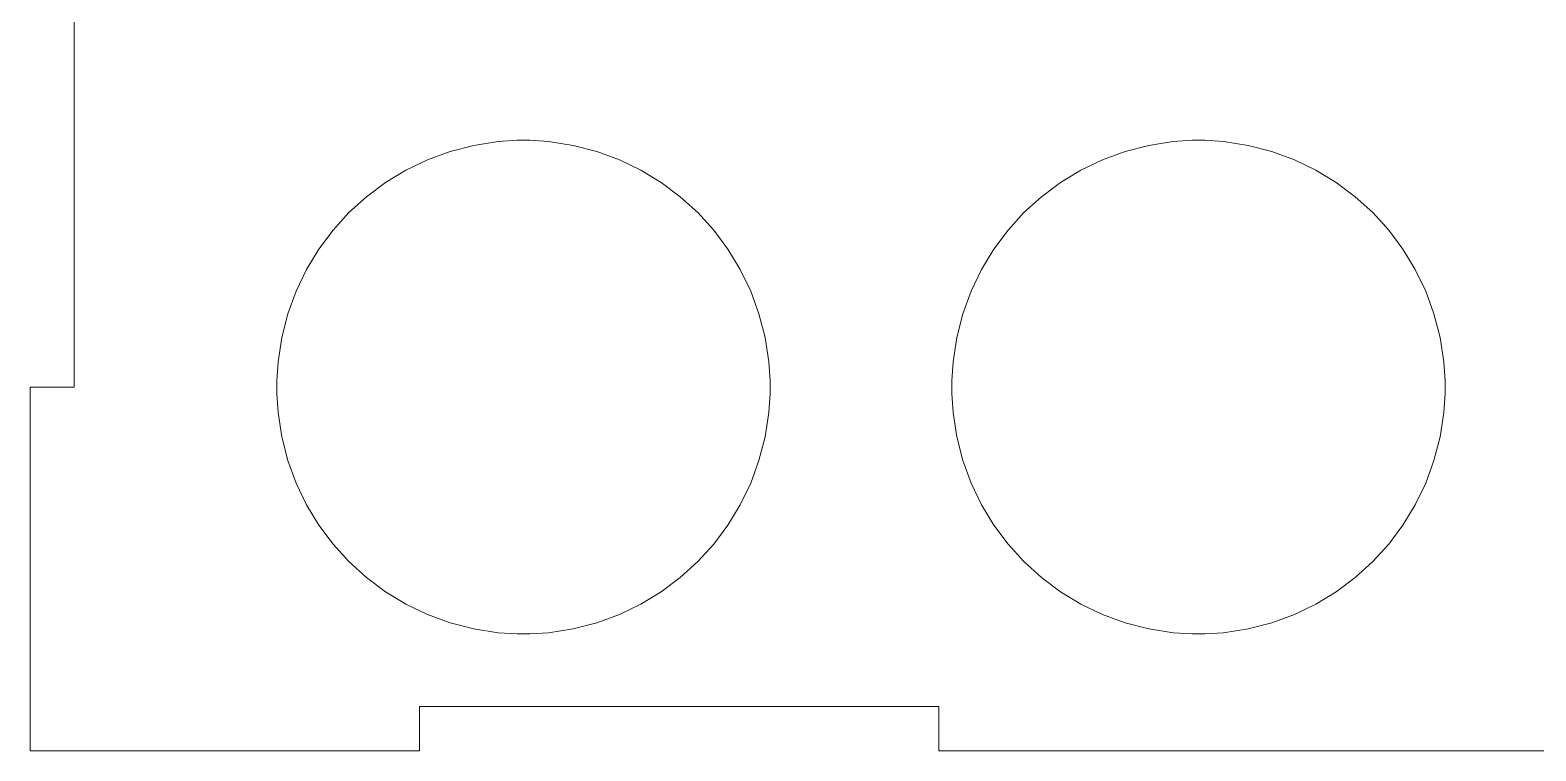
# Model space of a CAD drawing. Header units: millimetres. Extents: x -1378 to 3334, y -1176 to 661.
# Drawn here: x 362.5 to 580, y 375.7 to 479.7 of the extents above; entities that cross this region are included whole.
import ezdxf

# ---------------------------------------------------------------- set-up
doc = ezdxf.new("R2010")
doc.units = ezdxf.units.MM
doc.header["$MEASUREMENT"] = 0
doc.layers.add('Layer 1', color=7, linetype='Continuous')

msp = doc.modelspace()

# ---------------------------------------------------------------- linework, layer by layer
at = {"layer": 'Layer 1', "color": 2, "lineweight": 9}
for points in [[(368.9208, 428.1787), (368.9208, 428.1787), (368.9208, 503.1787), (368.9208, 503.1787)], [(368.9208, 428.1787), (368.9208, 428.1787), (368.9208, 503.1787), (368.9208, 503.1787)], [(426.6208, 463.0787), (426.6208, 463.0787), (430.1508, 463.6187), (430.1508, 463.6187)], [(426.6208, 463.0787), (426.6208, 463.0787), (430.1508, 463.6187), (430.1508, 463.6187)], [(430.1508, 463.6187), (430.1508, 463.6187), (432.8808, 463.8087), (432.8808, 463.8087)], [(430.1508, 463.6187), (430.1508, 463.6187), (432.8808, 463.8087), (432.8808, 463.8087)], [(432.8808, 463.8087), (432.8808, 463.8087), (433.7908, 463.8087), (433.7908, 463.8087)], [(432.8808, 463.8087), (432.8808, 463.8087), (433.7908, 463.8087), (433.7908, 463.8087)], [(433.7908, 463.8087), (433.7908, 463.8087), (434.7008, 463.8087), (434.7008, 463.8087)], [(433.7908, 463.8087), (433.7908, 463.8087), (434.7008, 463.8087), (434.7008, 463.8087)], [(434.7008, 463.8087), (434.7008, 463.8087), (437.4308, 463.6187), (437.4308, 463.6187)], [(434.7008, 463.8087), (434.7008, 463.8087), (437.4308, 463.6187), (437.4308, 463.6187)], [(437.4308, 463.6187), (437.4308, 463.6187), (440.9708, 463.0787), (440.9708, 463.0787)], [(437.4308, 463.6187), (437.4308, 463.6187), (440.9708, 463.0787), (440.9708, 463.0787)], [(524.1108, 463.0787), (524.1108, 463.0787), (527.6508, 463.6187), (527.6508, 463.6187)], [(524.1108, 463.0787), (524.1108, 463.0787), (527.6508, 463.6187), (527.6508, 463.6187)], [(527.6508, 463.6187), (527.6508, 463.6187), (530.3808, 463.8087), (530.3808, 463.8087)], [(527.6508, 463.6187), (527.6508, 463.6187), (530.3808, 463.8087), (530.3808, 463.8087)], [(530.3808, 463.8087), (530.3808, 463.8087), (531.2908, 463.8087), (531.2908, 463.8087)], [(530.3808, 463.8087), (530.3808, 463.8087), (531.2908, 463.8087), (531.2908, 463.8087)], [(531.2908, 463.8087), (531.2908, 463.8087), (532.2008, 463.8087), (532.2008, 463.8087)], [(531.2908, 463.8087), (531.2908, 463.8087), (532.2008, 463.8087), (532.2008, 463.8087)], [(532.2008, 463.8087), (532.2008, 463.8087), (534.9408, 463.6187), (534.9408, 463.6187)], [(532.2008, 463.8087), (532.2008, 463.8087), (534.9408, 463.6187), (534.9408, 463.6187)], [(534.9408, 463.6187), (534.9408, 463.6187), (538.4708, 463.0787), (538.4708, 463.0787)], [(534.9408, 463.6187), (534.9408, 463.6187), (538.4708, 463.0787), (538.4708, 463.0787)], [(419.9308, 461.0087), (419.9308, 461.0087), (423.2008, 462.1987), (423.2008, 462.1987)], [(419.9308, 461.0087), (419.9308, 461.0087), (423.2008, 462.1987), (423.2008, 462.1987)], [(423.2008, 462.1987), (423.2008, 462.1987), (426.6208, 463.0787), (426.6208, 463.0787)], [(423.2008, 462.1987), (423.2008, 462.1987), (426.6208, 463.0787), (426.6208, 463.0787)], [(440.9708, 463.0787), (440.9708, 463.0787), (444.3908, 462.1987), (444.3908, 462.1987)], [(440.9708, 463.0787), (440.9708, 463.0787), (444.3908, 462.1987), (444.3908, 462.1987)], [(444.3908, 462.1987), (444.3908, 462.1987), (447.6608, 461.0087), (447.6608, 461.0087)], [(444.3908, 462.1987), (444.3908, 462.1987), (447.6608, 461.0087), (447.6608, 461.0087)], [(517.4308, 461.0087), (517.4308, 461.0087), (520.7008, 462.1987), (520.7008, 462.1987)], [(517.4308, 461.0087), (517.4308, 461.0087), (520.7008, 462.1987), (520.7008, 462.1987)], [(520.7008, 462.1987), (520.7008, 462.1987), (524.1108, 463.0787), (524.1108, 463.0787)], [(520.7008, 462.1987), (520.7008, 462.1987), (524.1108, 463.0787), (524.1108, 463.0787)], [(538.4708, 463.0787), (538.4708, 463.0787), (541.8908, 462.1987), (541.8908, 462.1987)], [(538.4708, 463.0787), (538.4708, 463.0787), (541.8908, 462.1987), (541.8908, 462.1987)], [(541.8908, 462.1987), (541.8908, 462.1987), (545.1608, 461.0087), (545.1608, 461.0087)], [(541.8908, 462.1987), (541.8908, 462.1987), (545.1608, 461.0087), (545.1608, 461.0087)], [(413.8808, 457.7187), (413.8808, 457.7187), (416.8108, 459.5087), (416.8108, 459.5087)], [(413.8808, 457.7187), (413.8808, 457.7187), (416.8108, 459.5087), (416.8108, 459.5087)], [(416.8108, 459.5087), (416.8108, 459.5087), (419.9308, 461.0087), (419.9308, 461.0087)], [(416.8108, 459.5087), (416.8108, 459.5087), (419.9308, 461.0087), (419.9308, 461.0087)], [(447.6608, 461.0087), (447.6608, 461.0087), (450.7708, 459.5087), (450.7708, 459.5087)], [(447.6608, 461.0087), (447.6608, 461.0087), (450.7708, 459.5087), (450.7708, 459.5087)], [(450.7708, 459.5087), (450.7708, 459.5087), (453.7108, 457.7187), (453.7108, 457.7187)], [(450.7708, 459.5087), (450.7708, 459.5087), (453.7108, 457.7187), (453.7108, 457.7187)], [(511.3708, 457.7187), (511.3708, 457.7187), (514.3108, 459.5087), (514.3108, 459.5087)], [(511.3708, 457.7187), (511.3708, 457.7187), (514.3108, 459.5087), (514.3108, 459.5087)], [(514.3108, 459.5087), (514.3108, 459.5087), (517.4308, 461.0087), (517.4308, 461.0087)], [(514.3108, 459.5087), (514.3108, 459.5087), (517.4308, 461.0087), (517.4308, 461.0087)], [(545.1608, 461.0087), (545.1608, 461.0087), (548.2708, 459.5087), (548.2708, 459.5087)], [(545.1608, 461.0087), (545.1608, 461.0087), (548.2708, 459.5087), (548.2708, 459.5087)], [(548.2708, 459.5087), (548.2708, 459.5087), (551.2108, 457.7187), (551.2108, 457.7187)], [(548.2708, 459.5087), (548.2708, 459.5087), (551.2108, 457.7187), (551.2108, 457.7187)], [(411.1308, 455.6687), (411.1308, 455.6687), (413.8808, 457.7187), (413.8808, 457.7187)], [(411.1308, 455.6687), (411.1308, 455.6687), (413.8808, 457.7187), (413.8808, 457.7187)], [(453.7108, 457.7187), (453.7108, 457.7187), (456.4508, 455.6687), (456.4508, 455.6687)], [(453.7108, 457.7187), (453.7108, 457.7187), (456.4508, 455.6687), (456.4508, 455.6687)], [(508.6308, 455.6687), (508.6308, 455.6687), (511.3708, 457.7187), (511.3708, 457.7187)], [(508.6308, 455.6687), (508.6308, 455.6687), (511.3708, 457.7187), (511.3708, 457.7187)], [(551.2108, 457.7187), (551.2108, 457.7187), (553.9508, 455.6687), (553.9508, 455.6687)], [(551.2108, 457.7187), (551.2108, 457.7187), (553.9508, 455.6687), (553.9508, 455.6687)], [(408.6008, 453.3687), (408.6008, 453.3687), (411.1308, 455.6687), (411.1308, 455.6687)], [(408.6008, 453.3687), (408.6008, 453.3687), (411.1308, 455.6687), (411.1308, 455.6687)], [(456.4508, 455.6687), (456.4508, 455.6687), (458.9808, 453.3687), (458.9808, 453.3687)], [(456.4508, 455.6687), (456.4508, 455.6687), (458.9808, 453.3687), (458.9808, 453.3687)], [(506.1008, 453.3687), (506.1008, 453.3687), (508.6308, 455.6687), (508.6308, 455.6687)], [(506.1008, 453.3687), (506.1008, 453.3687), (508.6308, 455.6687), (508.6308, 455.6687)], [(553.9508, 455.6687), (553.9508, 455.6687), (556.4808, 453.3687), (556.4808, 453.3687)], [(553.9508, 455.6687), (553.9508, 455.6687), (556.4808, 453.3687), (556.4808, 453.3687)], [(406.3008, 450.8387), (406.3008, 450.8387), (408.6008, 453.3687), (408.6008, 453.3687)], [(406.3008, 450.8387), (406.3008, 450.8387), (408.6008, 453.3687), (408.6008, 453.3687)], [(458.9808, 453.3687), (458.9808, 453.3687), (461.2808, 450.8387), (461.2808, 450.8387)], [(458.9808, 453.3687), (458.9808, 453.3687), (461.2808, 450.8387), (461.2808, 450.8387)], [(503.8008, 450.8387), (503.8008, 450.8387), (506.1008, 453.3687), (506.1008, 453.3687)], [(503.8008, 450.8387), (503.8008, 450.8387), (506.1008, 453.3687), (506.1008, 453.3687)], [(556.4808, 453.3687), (556.4808, 453.3687), (558.7808, 450.8387), (558.7808, 450.8387)], [(556.4808, 453.3687), (556.4808, 453.3687), (558.7808, 450.8387), (558.7808, 450.8387)], [(404.2508, 448.0987), (404.2508, 448.0987), (406.3008, 450.8387), (406.3008, 450.8387)], [(404.2508, 448.0987), (404.2508, 448.0987), (406.3008, 450.8387), (406.3008, 450.8387)], [(461.2808, 450.8387), (461.2808, 450.8387), (463.3308, 448.0987), (463.3308, 448.0987)], [(461.2808, 450.8387), (461.2808, 450.8387), (463.3308, 448.0987), (463.3308, 448.0987)], [(501.7508, 448.0987), (501.7508, 448.0987), (503.8008, 450.8387), (503.8008, 450.8387)], [(501.7508, 448.0987), (501.7508, 448.0987), (503.8008, 450.8387), (503.8008, 450.8387)], [(558.7808, 450.8387), (558.7808, 450.8387), (560.8308, 448.0987), (560.8308, 448.0987)], [(558.7808, 450.8387), (558.7808, 450.8387), (560.8308, 448.0987), (560.8308, 448.0987)], [(402.4708, 445.1587), (402.4708, 445.1587), (404.2508, 448.0987), (404.2508, 448.0987)], [(402.4708, 445.1587), (402.4708, 445.1587), (404.2508, 448.0987), (404.2508, 448.0987)], [(463.3308, 448.0987), (463.3308, 448.0987), (465.1208, 445.1587), (465.1208, 445.1587)], [(463.3308, 448.0987), (463.3308, 448.0987), (465.1208, 445.1587), (465.1208, 445.1587)], [(499.9708, 445.1587), (499.9708, 445.1587), (501.7508, 448.0987), (501.7508, 448.0987)], [(499.9708, 445.1587), (499.9708, 445.1587), (501.7508, 448.0987), (501.7508, 448.0987)], [(560.8308, 448.0987), (560.8308, 448.0987), (562.6208, 445.1687), (562.6208, 445.1687)], [(560.8308, 448.0987), (560.8308, 448.0987), (562.6208, 445.1687), (562.6208, 445.1687)], [(400.9708, 442.0487), (400.9708, 442.0487), (402.4708, 445.1587), (402.4708, 445.1587)], [(400.9708, 442.0487), (400.9708, 442.0487), (402.4708, 445.1587), (402.4708, 445.1587)], [(465.1208, 445.1587), (465.1208, 445.1587), (466.6208, 442.0487), (466.6208, 442.0487)], [(465.1208, 445.1587), (465.1208, 445.1587), (466.6208, 442.0487), (466.6208, 442.0487)], [(498.4708, 442.0487), (498.4708, 442.0487), (499.9708, 445.1587), (499.9708, 445.1587)], [(498.4708, 442.0487), (498.4708, 442.0487), (499.9708, 445.1587), (499.9708, 445.1587)], [(562.6208, 445.1687), (562.6208, 445.1687), (564.1208, 442.0487), (564.1208, 442.0487)], [(562.6208, 445.1687), (562.6208, 445.1687), (564.1208, 442.0487), (564.1208, 442.0487)], [(399.7708, 438.7787), (399.7708, 438.7787), (400.9708, 442.0487), (400.9708, 442.0487)], [(399.7708, 438.7787), (399.7708, 438.7787), (400.9708, 442.0487), (400.9708, 442.0487)], [(466.6208, 442.0487), (466.6208, 442.0487), (467.8208, 438.7787), (467.8208, 438.7787)], [(466.6208, 442.0487), (466.6208, 442.0487), (467.8208, 438.7787), (467.8208, 438.7787)], [(497.2708, 438.7787), (497.2708, 438.7787), (498.4708, 442.0487), (498.4708, 442.0487)], [(497.2708, 438.7787), (497.2708, 438.7787), (498.4708, 442.0487), (498.4708, 442.0487)], [(564.1208, 442.0487), (564.1208, 442.0487), (565.3208, 438.7787), (565.3208, 438.7787)], [(564.1208, 442.0487), (564.1208, 442.0487), (565.3208, 438.7787), (565.3208, 438.7787)], [(398.8908, 435.3587), (398.8908, 435.3587), (399.7708, 438.7787), (399.7708, 438.7787)], [(398.8908, 435.3587), (398.8908, 435.3587), (399.7708, 438.7787), (399.7708, 438.7787)], [(467.8208, 438.7787), (467.8208, 438.7787), (468.6908, 435.3587), (468.6908, 435.3587)], [(467.8208, 438.7787), (467.8208, 438.7787), (468.6908, 435.3587), (468.6908, 435.3587)], [(496.3908, 435.3587), (496.3908, 435.3587), (497.2708, 438.7787), (497.2708, 438.7787)], [(496.3908, 435.3587), (496.3908, 435.3587), (497.2708, 438.7787), (497.2708, 438.7787)], [(565.3208, 438.7787), (565.3208, 438.7787), (566.2008, 435.3587), (566.2008, 435.3587)], [(565.3208, 438.7787), (565.3208, 438.7787), (566.2008, 435.3587), (566.2008, 435.3587)], [(398.3508, 431.8187), (398.3508, 431.8187), (398.8908, 435.3587), (398.8908, 435.3587)], [(398.3508, 431.8187), (398.3508, 431.8187), (398.8908, 435.3587), (398.8908, 435.3587)], [(468.6908, 435.3587), (468.6908, 435.3587), (469.2308, 431.8187), (469.2308, 431.8187)], [(468.6908, 435.3587), (468.6908, 435.3587), (469.2308, 431.8187), (469.2308, 431.8187)], [(495.8508, 431.8187), (495.8508, 431.8187), (496.3908, 435.3587), (496.3908, 435.3587)], [(495.8508, 431.8187), (495.8508, 431.8187), (496.3908, 435.3587), (496.3908, 435.3587)], [(566.2008, 435.3587), (566.2008, 435.3587), (566.7308, 431.8287), (566.7308, 431.8287)], [(566.2008, 435.3587), (566.2008, 435.3587), (566.7308, 431.8287), (566.7308, 431.8287)], [(398.1708, 429.0887), (398.1708, 429.0887), (398.3508, 431.8187), (398.3508, 431.8187)], [(398.1708, 429.0887), (398.1708, 429.0887), (398.3508, 431.8187), (398.3508, 431.8187)], [(469.2308, 431.8187), (469.2308, 431.8187), (469.4208, 429.0887), (469.4208, 429.0887)], [(469.2308, 431.8187), (469.2308, 431.8187), (469.4208, 429.0887), (469.4208, 429.0887)], [(495.6708, 429.0887), (495.6708, 429.0887), (495.8508, 431.8187), (495.8508, 431.8187)], [(495.6708, 429.0887), (495.6708, 429.0887), (495.8508, 431.8187), (495.8508, 431.8187)], [(566.7308, 431.8287), (566.7308, 431.8287), (566.9208, 429.0887), (566.9208, 429.0887)], [(566.7308, 431.8287), (566.7308, 431.8287), (566.9208, 429.0887), (566.9208, 429.0887)], [(398.1708, 428.1787), (398.1708, 428.1787), (398.1708, 429.0887), (398.1708, 429.0887)], [(398.1708, 428.1787), (398.1708, 428.1787), (398.1708, 429.0887), (398.1708, 429.0887)], [(469.4208, 429.0887), (469.4208, 429.0887), (469.4208, 428.1787), (469.4208, 428.1787)], [(469.4208, 429.0887), (469.4208, 429.0887), (469.4208, 428.1787), (469.4208, 428.1787)], [(495.6708, 428.1787), (495.6708, 428.1787), (495.6708, 429.0887), (495.6708, 429.0887)], [(495.6708, 428.1787), (495.6708, 428.1787), (495.6708, 429.0887), (495.6708, 429.0887)], [(566.9208, 429.0887), (566.9208, 429.0887), (566.9208, 428.1787), (566.9208, 428.1787)], [(566.9208, 429.0887), (566.9208, 429.0887), (566.9208, 428.1787), (566.9208, 428.1787)], [(362.5408, 375.6787), (362.5408, 375.6787), (362.5408, 428.1787), (362.5408, 428.1787)], [(362.5408, 428.1787), (362.5408, 428.1787), (368.9208, 428.1787), (368.9208, 428.1787)], [(362.5408, 375.6787), (362.5408, 375.6787), (362.5408, 428.1787), (362.5408, 428.1787)], [(362.5408, 428.1787), (362.5408, 428.1787), (368.9208, 428.1787), (368.9208, 428.1787)], [(398.1708, 427.2687), (398.1708, 427.2687), (398.1708, 428.1787), (398.1708, 428.1787)], [(398.1708, 427.2687), (398.1708, 427.2687), (398.1708, 428.1787), (398.1708, 428.1787)], [(398.3508, 424.5387), (398.3508, 424.5387), (398.1708, 427.2687), (398.1708, 427.2687)], [(398.3508, 424.5387), (398.3508, 424.5387), (398.1708, 427.2687), (398.1708, 427.2687)], [(469.4208, 427.2687), (469.4208, 427.2687), (469.2308, 424.5387), (469.2308, 424.5387)], [(469.4208, 427.2687), (469.4208, 427.2687), (469.2308, 424.5387), (469.2308, 424.5387)], [(469.4208, 428.1787), (469.4208, 428.1787), (469.4208, 427.2687), (469.4208, 427.2687)], [(469.4208, 428.1787), (469.4208, 428.1787), (469.4208, 427.2687), (469.4208, 427.2687)], [(495.6708, 427.2687), (495.6708, 427.2687), (495.6708, 428.1787), (495.6708, 428.1787)], [(495.6708, 427.2687), (495.6708, 427.2687), (495.6708, 428.1787), (495.6708, 428.1787)], [(495.8508, 424.5387), (495.8508, 424.5387), (495.6708, 427.2687), (495.6708, 427.2687)], [(495.8508, 424.5387), (495.8508, 424.5387), (495.6708, 427.2687), (495.6708, 427.2687)], [(566.9208, 427.2687), (566.9208, 427.2687), (566.7308, 424.5387), (566.7308, 424.5387)], [(566.9208, 427.2687), (566.9208, 427.2687), (566.7308, 424.5387), (566.7308, 424.5387)], [(566.9208, 428.1787), (566.9208, 428.1787), (566.9208, 427.2687), (566.9208, 427.2687)], [(566.9208, 428.1787), (566.9208, 428.1787), (566.9208, 427.2687), (566.9208, 427.2687)], [(398.8908, 420.9987), (398.8908, 420.9987), (398.3508, 424.5387), (398.3508, 424.5387)], [(398.8908, 420.9987), (398.8908, 420.9987), (398.3508, 424.5387), (398.3508, 424.5387)], [(469.2308, 424.5387), (469.2308, 424.5387), (468.6908, 420.9987), (468.6908, 420.9987)], [(469.2308, 424.5387), (469.2308, 424.5387), (468.6908, 420.9987), (468.6908, 420.9987)], [(496.3908, 420.9987), (496.3908, 420.9987), (495.8508, 424.5387), (495.8508, 424.5387)], [(496.3908, 420.9987), (496.3908, 420.9987), (495.8508, 424.5387), (495.8508, 424.5387)], [(566.7308, 424.5387), (566.7308, 424.5387), (566.2008, 420.9987), (566.2008, 420.9987)], [(566.7308, 424.5387), (566.7308, 424.5387), (566.2008, 420.9987), (566.2008, 420.9987)], [(399.7708, 417.5887), (399.7708, 417.5887), (398.8908, 420.9987), (398.8908, 420.9987)], [(399.7708, 417.5887), (399.7708, 417.5887), (398.8908, 420.9987), (398.8908, 420.9987)], [(468.6908, 420.9987), (468.6908, 420.9987), (467.8208, 417.5887), (467.8208, 417.5887)], [(468.6908, 420.9987), (468.6908, 420.9987), (467.8208, 417.5887), (467.8208, 417.5887)], [(497.2708, 417.5887), (497.2708, 417.5887), (496.3908, 420.9987), (496.3908, 420.9987)], [(497.2708, 417.5887), (497.2708, 417.5887), (496.3908, 420.9987), (496.3908, 420.9987)], [(566.2008, 420.9987), (566.2008, 420.9987), (565.3208, 417.5887), (565.3208, 417.5887)], [(566.2008, 420.9987), (566.2008, 420.9987), (565.3208, 417.5887), (565.3208, 417.5887)], [(400.9708, 414.3087), (400.9708, 414.3087), (399.7708, 417.5887), (399.7708, 417.5887)], [(400.9708, 414.3087), (400.9708, 414.3087), (399.7708, 417.5887), (399.7708, 417.5887)], [(467.8208, 417.5887), (467.8208, 417.5887), (466.6208, 414.3087), (466.6208, 414.3087)], [(467.8208, 417.5887), (467.8208, 417.5887), (466.6208, 414.3087), (466.6208, 414.3087)], [(498.4708, 414.3087), (498.4708, 414.3087), (497.2708, 417.5887), (497.2708, 417.5887)], [(498.4708, 414.3087), (498.4708, 414.3087), (497.2708, 417.5887), (497.2708, 417.5887)], [(565.3208, 417.5887), (565.3208, 417.5887), (564.1208, 414.3087), (564.1208, 414.3087)], [(565.3208, 417.5887), (565.3208, 417.5887), (564.1208, 414.3087), (564.1208, 414.3087)], [(402.4708, 411.1987), (402.4708, 411.1987), (400.9708, 414.3087), (400.9708, 414.3087)], [(402.4708, 411.1987), (402.4708, 411.1987), (400.9708, 414.3087), (400.9708, 414.3087)], [(466.6208, 414.3087), (466.6208, 414.3087), (465.1208, 411.1987), (465.1208, 411.1987)], [(466.6208, 414.3087), (466.6208, 414.3087), (465.1208, 411.1987), (465.1208, 411.1987)], [(499.9708, 411.1987), (499.9708, 411.1987), (498.4708, 414.3087), (498.4708, 414.3087)], [(499.9708, 411.1987), (499.9708, 411.1987), (498.4708, 414.3087), (498.4708, 414.3087)], [(564.1208, 414.3087), (564.1208, 414.3087), (562.6208, 411.1987), (562.6208, 411.1987)], [(564.1208, 414.3087), (564.1208, 414.3087), (562.6208, 411.1987), (562.6208, 411.1987)], [(404.2508, 408.2587), (404.2508, 408.2587), (402.4708, 411.1987), (402.4708, 411.1987)], [(404.2508, 408.2587), (404.2508, 408.2587), (402.4708, 411.1987), (402.4708, 411.1987)], [(465.1208, 411.1987), (465.1208, 411.1987), (463.3308, 408.2587), (463.3308, 408.2587)], [(465.1208, 411.1987), (465.1208, 411.1987), (463.3308, 408.2587), (463.3308, 408.2587)], [(501.7508, 408.2587), (501.7508, 408.2587), (499.9708, 411.1987), (499.9708, 411.1987)], [(501.7508, 408.2587), (501.7508, 408.2587), (499.9708, 411.1987), (499.9708, 411.1987)], [(562.6208, 411.1987), (562.6208, 411.1987), (560.8308, 408.2587), (560.8308, 408.2587)], [(562.6208, 411.1987), (562.6208, 411.1987), (560.8308, 408.2587), (560.8308, 408.2587)], [(406.3008, 405.5187), (406.3008, 405.5187), (404.2508, 408.2587), (404.2508, 408.2587)], [(406.3008, 405.5187), (406.3008, 405.5187), (404.2508, 408.2587), (404.2508, 408.2587)], [(463.3308, 408.2587), (463.3308, 408.2587), (461.2808, 405.5187), (461.2808, 405.5187)], [(463.3308, 408.2587), (463.3308, 408.2587), (461.2808, 405.5187), (461.2808, 405.5187)], [(503.8008, 405.5187), (503.8008, 405.5187), (501.7508, 408.2587), (501.7508, 408.2587)], [(503.8008, 405.5187), (503.8008, 405.5187), (501.7508, 408.2587), (501.7508, 408.2587)], [(560.8308, 408.2587), (560.8308, 408.2587), (558.7808, 405.5187), (558.7808, 405.5187)], [(560.8308, 408.2587), (560.8308, 408.2587), (558.7808, 405.5187), (558.7808, 405.5187)], [(408.6008, 402.9887), (408.6008, 402.9887), (406.3008, 405.5187), (406.3008, 405.5187)], [(408.6008, 402.9887), (408.6008, 402.9887), (406.3008, 405.5187), (406.3008, 405.5187)], [(461.2808, 405.5187), (461.2808, 405.5187), (458.9808, 402.9887), (458.9808, 402.9887)], [(461.2808, 405.5187), (461.2808, 405.5187), (458.9808, 402.9887), (458.9808, 402.9887)], [(506.1008, 402.9887), (506.1008, 402.9887), (503.8008, 405.5187), (503.8008, 405.5187)], [(506.1008, 402.9887), (506.1008, 402.9887), (503.8008, 405.5187), (503.8008, 405.5187)], [(558.7808, 405.5187), (558.7808, 405.5187), (556.4808, 402.9887), (556.4808, 402.9887)], [(558.7808, 405.5187), (558.7808, 405.5187), (556.4808, 402.9887), (556.4808, 402.9887)], [(411.1308, 400.6887), (411.1308, 400.6887), (408.6008, 402.9887), (408.6008, 402.9887)], [(411.1308, 400.6887), (411.1308, 400.6887), (408.6008, 402.9887), (408.6008, 402.9887)], [(458.9808, 402.9887), (458.9808, 402.9887), (456.4508, 400.6887), (456.4508, 400.6887)], [(458.9808, 402.9887), (458.9808, 402.9887), (456.4508, 400.6887), (456.4508, 400.6887)], [(508.6308, 400.6887), (508.6308, 400.6887), (506.1008, 402.9887), (506.1008, 402.9887)], [(508.6308, 400.6887), (508.6308, 400.6887), (506.1008, 402.9887), (506.1008, 402.9887)], [(556.4808, 402.9887), (556.4808, 402.9887), (553.9508, 400.6887), (553.9508, 400.6887)], [(556.4808, 402.9887), (556.4808, 402.9887), (553.9508, 400.6887), (553.9508, 400.6887)], [(413.8808, 398.6387), (413.8808, 398.6387), (411.1308, 400.6887), (411.1308, 400.6887)], [(413.8808, 398.6387), (413.8808, 398.6387), (411.1308, 400.6887), (411.1308, 400.6887)], [(456.4508, 400.6887), (456.4508, 400.6887), (453.7108, 398.6387), (453.7108, 398.6387)], [(456.4508, 400.6887), (456.4508, 400.6887), (453.7108, 398.6387), (453.7108, 398.6387)], [(511.3708, 398.6387), (511.3708, 398.6387), (508.6308, 400.6887), (508.6308, 400.6887)], [(511.3708, 398.6387), (511.3708, 398.6387), (508.6308, 400.6887), (508.6308, 400.6887)], [(553.9508, 400.6887), (553.9508, 400.6887), (551.2108, 398.6387), (551.2108, 398.6387)], [(553.9508, 400.6887), (553.9508, 400.6887), (551.2108, 398.6387), (551.2108, 398.6387)], [(416.8108, 396.8587), (416.8108, 396.8587), (413.8808, 398.6387), (413.8808, 398.6387)], [(416.8108, 396.8587), (416.8108, 396.8587), (413.8808, 398.6387), (413.8808, 398.6387)], [(453.7108, 398.6387), (453.7108, 398.6387), (450.7708, 396.8587), (450.7708, 396.8587)], [(453.7108, 398.6387), (453.7108, 398.6387), (450.7708, 396.8587), (450.7708, 396.8587)], [(514.3108, 396.8587), (514.3108, 396.8587), (511.3708, 398.6387), (511.3708, 398.6387)], [(514.3108, 396.8587), (514.3108, 396.8587), (511.3708, 398.6387), (511.3708, 398.6387)], [(551.2108, 398.6387), (551.2108, 398.6387), (548.2708, 396.8587), (548.2708, 396.8587)], [(551.2108, 398.6387), (551.2108, 398.6387), (548.2708, 396.8587), (548.2708, 396.8587)], [(419.9308, 395.3587), (419.9308, 395.3587), (416.8108, 396.8587), (416.8108, 396.8587)], [(419.9308, 395.3587), (419.9308, 395.3587), (416.8108, 396.8587), (416.8108, 396.8587)], [(450.7708, 396.8587), (450.7708, 396.8587), (447.6608, 395.3587), (447.6608, 395.3587)], [(450.7708, 396.8587), (450.7708, 396.8587), (447.6608, 395.3587), (447.6608, 395.3587)], [(517.4308, 395.3587), (517.4308, 395.3587), (514.3108, 396.8587), (514.3108, 396.8587)], [(517.4308, 395.3587), (517.4308, 395.3587), (514.3108, 396.8587), (514.3108, 396.8587)], [(548.2708, 396.8587), (548.2708, 396.8587), (545.1608, 395.3587), (545.1608, 395.3587)], [(548.2708, 396.8587), (548.2708, 396.8587), (545.1608, 395.3587), (545.1608, 395.3587)], [(423.2008, 394.1587), (423.2008, 394.1587), (419.9308, 395.3587), (419.9308, 395.3587)], [(423.2008, 394.1587), (423.2008, 394.1587), (419.9308, 395.3587), (419.9308, 395.3587)], [(426.6208, 393.2787), (426.6208, 393.2787), (423.2008, 394.1587), (423.2008, 394.1587)], [(426.6208, 393.2787), (426.6208, 393.2787), (423.2008, 394.1587), (423.2008, 394.1587)], [(444.3908, 394.1587), (444.3908, 394.1587), (440.9708, 393.2787), (440.9708, 393.2787)], [(444.3908, 394.1587), (444.3908, 394.1587), (440.9708, 393.2787), (440.9708, 393.2787)], [(447.6608, 395.3587), (447.6608, 395.3587), (444.3908, 394.1587), (444.3908, 394.1587)], [(447.6608, 395.3587), (447.6608, 395.3587), (444.3908, 394.1587), (444.3908, 394.1587)], [(520.7008, 394.1587), (520.7008, 394.1587), (517.4308, 395.3587), (517.4308, 395.3587)], [(520.7008, 394.1587), (520.7008, 394.1587), (517.4308, 395.3587), (517.4308, 395.3587)], [(524.1108, 393.2787), (524.1108, 393.2787), (520.7008, 394.1587), (520.7008, 394.1587)], [(524.1108, 393.2787), (524.1108, 393.2787), (520.7008, 394.1587), (520.7008, 394.1587)], [(541.8908, 394.1587), (541.8908, 394.1587), (538.4708, 393.2787), (538.4708, 393.2787)], [(541.8908, 394.1587), (541.8908, 394.1587), (538.4708, 393.2787), (538.4708, 393.2787)], [(545.1608, 395.3587), (545.1608, 395.3587), (541.8908, 394.1587), (541.8908, 394.1587)], [(545.1608, 395.3587), (545.1608, 395.3587), (541.8908, 394.1587), (541.8908, 394.1587)], [(430.1508, 392.7387), (430.1508, 392.7387), (426.6208, 393.2787), (426.6208, 393.2787)], [(430.1508, 392.7387), (430.1508, 392.7387), (426.6208, 393.2787), (426.6208, 393.2787)], [(432.8808, 392.5587), (432.8808, 392.5587), (430.1508, 392.7387), (430.1508, 392.7387)], [(432.8808, 392.5587), (432.8808, 392.5587), (430.1508, 392.7387), (430.1508, 392.7387)], [(433.7908, 392.5587), (433.7908, 392.5587), (432.8808, 392.5587), (432.8808, 392.5587)], [(433.7908, 392.5587), (433.7908, 392.5587), (432.8808, 392.5587), (432.8808, 392.5587)], [(434.7008, 392.5587), (434.7008, 392.5587), (433.7908, 392.5587), (433.7908, 392.5587)], [(434.7008, 392.5587), (434.7008, 392.5587), (433.7908, 392.5587), (433.7908, 392.5587)], [(437.4308, 392.7387), (437.4308, 392.7387), (434.7008, 392.5587), (434.7008, 392.5587)], [(437.4308, 392.7387), (437.4308, 392.7387), (434.7008, 392.5587), (434.7008, 392.5587)], [(440.9708, 393.2787), (440.9708, 393.2787), (437.4308, 392.7387), (437.4308, 392.7387)], [(440.9708, 393.2787), (440.9708, 393.2787), (437.4308, 392.7387), (437.4308, 392.7387)], [(527.6508, 392.7387), (527.6508, 392.7387), (524.1108, 393.2787), (524.1108, 393.2787)], [(527.6508, 392.7387), (527.6508, 392.7387), (524.1108, 393.2787), (524.1108, 393.2787)], [(530.3808, 392.5587), (530.3808, 392.5587), (527.6508, 392.7387), (527.6508, 392.7387)], [(530.3808, 392.5587), (530.3808, 392.5587), (527.6508, 392.7387), (527.6508, 392.7387)], [(531.2908, 392.5587), (531.2908, 392.5587), (530.3808, 392.5587), (530.3808, 392.5587)], [(531.2908, 392.5587), (531.2908, 392.5587), (530.3808, 392.5587), (530.3808, 392.5587)], [(532.2008, 392.5587), (532.2008, 392.5587), (531.2908, 392.5587), (531.2908, 392.5587)], [(532.2008, 392.5587), (532.2008, 392.5587), (531.2908, 392.5587), (531.2908, 392.5587)], [(534.9408, 392.7387), (534.9408, 392.7387), (532.2008, 392.5587), (532.2008, 392.5587)], [(534.9408, 392.7387), (534.9408, 392.7387), (532.2008, 392.5587), (532.2008, 392.5587)], [(538.4708, 393.2787), (538.4708, 393.2787), (534.9408, 392.7387), (534.9408, 392.7387)], [(538.4708, 393.2787), (538.4708, 393.2787), (534.9408, 392.7387), (534.9408, 392.7387)], [(493.7908, 382.0587), (493.7908, 382.0587), (418.7908, 382.0587), (418.7908, 382.0587)], [(418.7908, 382.0587), (418.7908, 382.0587), (418.7908, 375.6787), (418.7908, 375.6787)], [(493.7908, 382.0587), (493.7908, 382.0587), (418.7908, 382.0587), (418.7908, 382.0587)], [(418.7908, 382.0587), (418.7908, 382.0587), (418.7908, 375.6787), (418.7908, 375.6787)], [(493.7908, 375.6787), (493.7908, 375.6787), (493.7908, 382.0587), (493.7908, 382.0587)], [(493.7908, 375.6787), (493.7908, 375.6787), (493.7908, 382.0587), (493.7908, 382.0587)], [(418.7908, 375.6787), (418.7908, 375.6787), (362.5408, 375.6787), (362.5408, 375.6787)], [(418.7908, 375.6787), (418.7908, 375.6787), (362.5408, 375.6787), (362.5408, 375.6787)], [(666.3008, 375.6787), (666.3008, 375.6787), (493.7908, 375.6787), (493.7908, 375.6787)], [(666.3008, 375.6787), (666.3008, 375.6787), (493.7908, 375.6787), (493.7908, 375.6787)]]:
    msp.add_open_spline(points, degree=3, dxfattribs=at)

doc.saveas('drawing.dxf')
